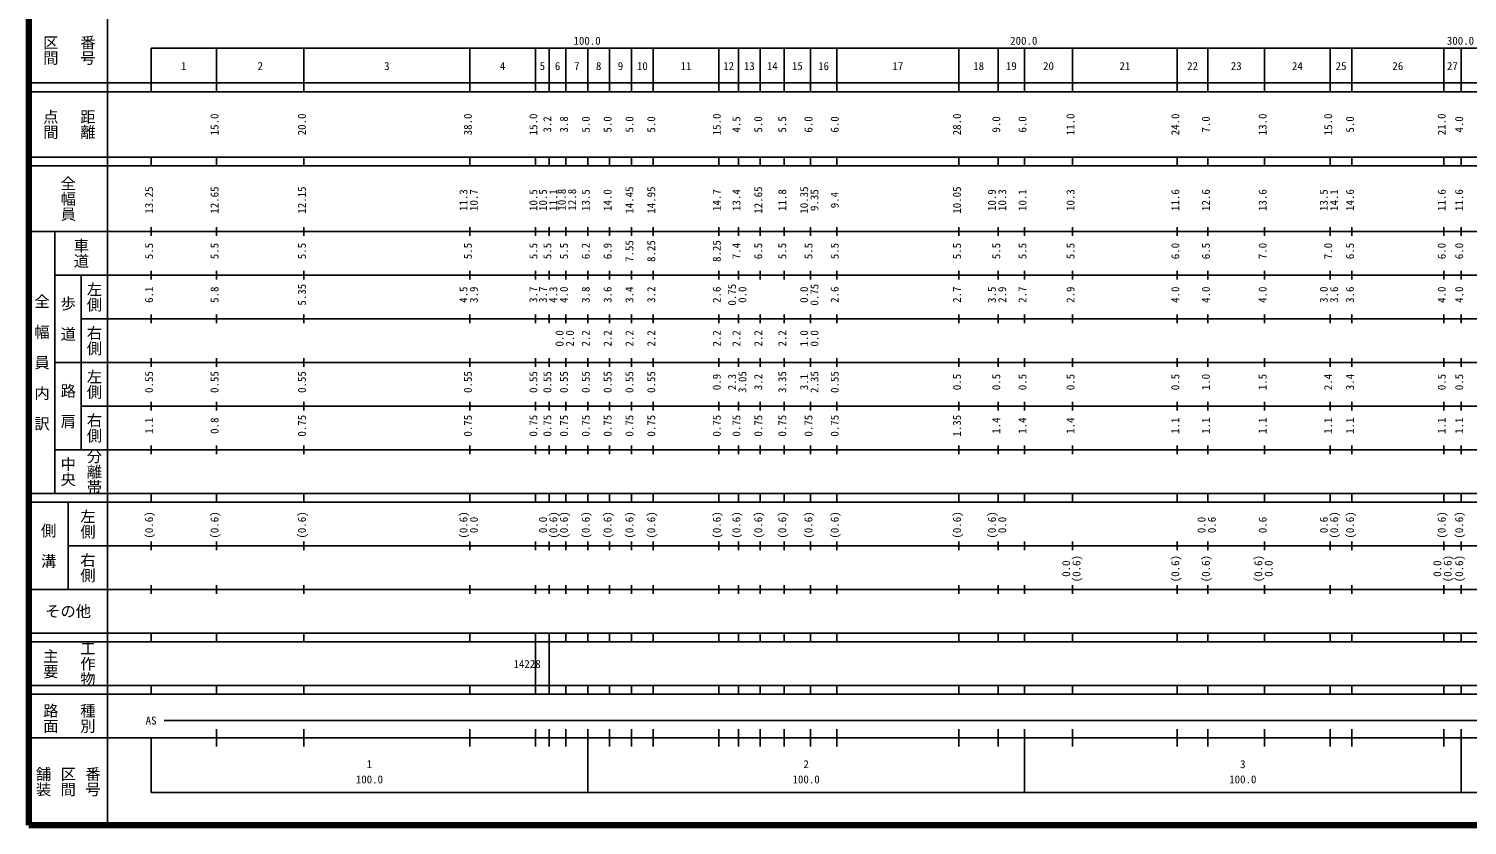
# Model space of a CAD drawing. Units: millimetres on the paper, enlarged 1000 times. Extents: x 40000 to 680000, y 20000 to 380000.
# Drawn here: x 40000 to 369390, y 20000 to 202409 of the extents above; entities that cross this region are included whole.
import ezdxf
from ezdxf.enums import TextEntityAlignment as Align

# ---------------------------------------------------------------- set-up
doc = ezdxf.new("R2010")
doc.units = ezdxf.units.MM
doc.header["$LTSCALE"] = 1000
doc.layers.add('M-TTL', color=2, linetype='Continuous', lineweight=140)
doc.layers.add('M-TTL-BAND', color=7, linetype='Continuous', lineweight=25)
doc.styles.add('@ＭＳ ゴシック', font='')
doc.styles.add('ＭＳ ゴシック', font='')
doc.styles.get('@ＭＳ ゴシック').set_extended_font_data('@MS Gothic')
doc.styles.get('ＭＳ ゴシック').set_extended_font_data('MS Gothic')

msp = doc.modelspace()

# ---------------------------------------------------------------- linework, layer by layer
at = {"layer": 'M-TTL'}
for p, q in [((40000, 380000), (40000, 20000)), ((40000, 20000), (680000, 20000))]:
    msp.add_line(p, q, dxfattribs=at)
at = {"layer": 'M-TTL-BAND'}
for p, q in [((58000, 370000), (58000, 20000)), ((68000, 198000), (579000, 198000)), ((68000, 198000), (68000, 188000)), ((83000, 188000), (83000, 198000)), ((103000, 188000), (103000, 198000)), ((141000, 188000), (141000, 198000)), ((156000, 188000), (156000, 198000)), ((159200, 188000), (159200, 198000)), ((163000, 188000), (163000, 198000)), ((168000, 188000), (168000, 198000)), ((173000, 188000), (173000, 198000)), ((178000, 188000), (178000, 198000)), ((183000, 188000), (183000, 198000)), ((198000, 188000), (198000, 198000)), ((202500, 188000), (202500, 198000)), ((207500, 188000), (207500, 198000)), ((213000, 188000), (213000, 198000)), ((219000, 188000), (219000, 198000)), ((225000, 188000), (225000, 198000)), ((253000, 188000), (253000, 198000)), ((262000, 188000), (262000, 198000)), ((268000, 188000), (268000, 198000)), ((279000, 188000), (279000, 198000)), ((303000, 188000), (303000, 198000)), ((310000, 188000), (310000, 198000)), ((323000, 188000), (323000, 198000)), ((338000, 188000), (338000, 198000)), ((343000, 188000), (343000, 198000)), ((364000, 188000), (364000, 198000)), ((368000, 188000), (368000, 198000)), ((40000, 190000), (579000, 190000)), ((40000, 188000), (579000, 188000)), ((40000, 173000), (579000, 173000)), ((68000, 171000), (68000, 173000)), ((83000, 171000), (83000, 173000)), ((103000, 171000), (103000, 173000)), ((141000, 171000), (141000, 173000)), ((156000, 171000), (156000, 173000)), ((159200, 171000), (159200, 173000)), ((163000, 171000), (163000, 173000)), ((168000, 171000), (168000, 173000)), ((173000, 171000), (173000, 173000)), ((178000, 171000), (178000, 173000)), ((183000, 171000), (183000, 173000)), ((198000, 171000), (198000, 173000)), ((202500, 171000), (202500, 173000)), ((207500, 171000), (207500, 173000)), ((213000, 171000), (213000, 173000)), ((219000, 171000), (219000, 173000)), ((225000, 171000), (225000, 173000)), ((253000, 171000), (253000, 173000)), ((262000, 171000), (262000, 173000)), ((268000, 171000), (268000, 173000)), ((279000, 171000), (279000, 173000)), ((303000, 171000), (303000, 173000)), ((310000, 171000), (310000, 173000)), ((323000, 171000), (323000, 173000)), ((338000, 171000), (338000, 173000)), ((343000, 171000), (343000, 173000)), ((364000, 171000), (364000, 173000)), ((368000, 171000), (368000, 173000)), ((40000, 171000), (579000, 171000)), ((40000, 156000), (579000, 156000)), ((46000, 96000), (46000, 156000)), ((68000, 155000), (68000, 157000)), ((83000, 155000), (83000, 157000)), ((103000, 155000), (103000, 157000)), ((141000, 155000), (141000, 157000)), ((156000, 155000), (156000, 157000)), ((159200, 155000), (159200, 157000)), ((163000, 155000), (163000, 157000)), ((168000, 155000), (168000, 157000)), ((173000, 155000), (173000, 157000)), ((178000, 155000), (178000, 157000)), ((183000, 155000), (183000, 157000)), ((198000, 155000), (198000, 157000)), ((202500, 155000), (202500, 157000)), ((207500, 155000), (207500, 157000)), ((213000, 155000), (213000, 157000)), ((219000, 155000), (219000, 157000)), ((225000, 155000), (225000, 157000)), ((253000, 155000), (253000, 157000)), ((262000, 155000), (262000, 157000)), ((268000, 155000), (268000, 157000)), ((279000, 155000), (279000, 157000)), ((303000, 155000), (303000, 157000)), ((310000, 155000), (310000, 157000)), ((323000, 155000), (323000, 157000)), ((338000, 155000), (338000, 157000)), ((343000, 155000), (343000, 157000)), ((364000, 155000), (364000, 157000)), ((368000, 155000), (368000, 157000)), ((46000, 146000), (579000, 146000)), ((52000, 146000), (52000, 106000)), ((68000, 145000), (68000, 147000)), ((83000, 145000), (83000, 147000)), ((103000, 145000), (103000, 147000)), ((141000, 145000), (141000, 147000)), ((156000, 145000), (156000, 147000)), ((159200, 145000), (159200, 147000)), ((163000, 145000), (163000, 147000)), ((168000, 145000), (168000, 147000)), ((173000, 145000), (173000, 147000)), ((178000, 145000), (178000, 147000)), ((183000, 145000), (183000, 147000)), ((198000, 145000), (198000, 147000)), ((202500, 145000), (202500, 147000)), ((207500, 145000), (207500, 147000)), ((213000, 145000), (213000, 147000)), ((219000, 145000), (219000, 147000)), ((225000, 145000), (225000, 147000)), ((253000, 145000), (253000, 147000)), ((262000, 145000), (262000, 147000)), ((268000, 145000), (268000, 147000)), ((279000, 145000), (279000, 147000)), ((303000, 145000), (303000, 147000)), ((310000, 145000), (310000, 147000)), ((323000, 145000), (323000, 147000)), ((338000, 145000), (338000, 147000)), ((343000, 145000), (343000, 147000)), ((364000, 145000), (364000, 147000)), ((368000, 145000), (368000, 147000)), ((52000, 136000), (579000, 136000)), ((68000, 135000), (68000, 137000)), ((83000, 135000), (83000, 137000)), ((103000, 135000), (103000, 137000)), ((141000, 135000), (141000, 137000)), ((156000, 135000), (156000, 137000)), ((159200, 135000), (159200, 137000)), ((163000, 135000), (163000, 137000)), ((168000, 135000), (168000, 137000)), ((173000, 135000), (173000, 137000)), ((178000, 135000), (178000, 137000)), ((183000, 135000), (183000, 137000)), ((198000, 135000), (198000, 137000)), ((202500, 135000), (202500, 137000)), ((207500, 135000), (207500, 137000)), ((213000, 135000), (213000, 137000)), ((219000, 135000), (219000, 137000)), ((225000, 135000), (225000, 137000)), ((253000, 135000), (253000, 137000)), ((262000, 135000), (262000, 137000)), ((268000, 135000), (268000, 137000)), ((279000, 135000), (279000, 137000)), ((303000, 135000), (303000, 137000)), ((310000, 135000), (310000, 137000)), ((323000, 135000), (323000, 137000)), ((338000, 135000), (338000, 137000)), ((343000, 135000), (343000, 137000)), ((364000, 135000), (364000, 137000)), ((368000, 135000), (368000, 137000)), ((46000, 126000), (579000, 126000)), ((68000, 125000), (68000, 127000)), ((83000, 125000), (83000, 127000)), ((103000, 125000), (103000, 127000)), ((141000, 125000), (141000, 127000)), ((156000, 125000), (156000, 127000)), ((159200, 125000), (159200, 127000)), ((163000, 125000), (163000, 127000)), ((168000, 125000), (168000, 127000)), ((173000, 125000), (173000, 127000)), ((178000, 125000), (178000, 127000)), ((183000, 125000), (183000, 127000)), ((198000, 125000), (198000, 127000)), ((202500, 125000), (202500, 127000)), ((207500, 125000), (207500, 127000)), ((213000, 125000), (213000, 127000)), ((219000, 125000), (219000, 127000)), ((225000, 125000), (225000, 127000)), ((253000, 125000), (253000, 127000)), ((262000, 125000), (262000, 127000)), ((268000, 125000), (268000, 127000)), ((279000, 125000), (279000, 127000)), ((303000, 125000), (303000, 127000)), ((310000, 125000), (310000, 127000)), ((323000, 125000), (323000, 127000)), ((338000, 125000), (338000, 127000)), ((343000, 125000), (343000, 127000)), ((364000, 125000), (364000, 127000)), ((368000, 125000), (368000, 127000)), ((52000, 116000), (579000, 116000)), ((68000, 115000), (68000, 117000)), ((83000, 115000), (83000, 117000)), ((103000, 115000), (103000, 117000)), ((141000, 115000), (141000, 117000)), ((156000, 115000), (156000, 117000)), ((159200, 115000), (159200, 117000)), ((163000, 115000), (163000, 117000)), ((168000, 115000), (168000, 117000)), ((173000, 115000), (173000, 117000)), ((178000, 115000), (178000, 117000)), ((183000, 115000), (183000, 117000)), ((198000, 115000), (198000, 117000)), ((202500, 115000), (202500, 117000)), ((207500, 115000), (207500, 117000)), ((213000, 115000), (213000, 117000)), ((219000, 115000), (219000, 117000)), ((225000, 115000), (225000, 117000)), ((253000, 115000), (253000, 117000)), ((262000, 115000), (262000, 117000)), ((268000, 115000), (268000, 117000)), ((279000, 115000), (279000, 117000)), ((303000, 115000), (303000, 117000)), ((310000, 115000), (310000, 117000)), ((323000, 115000), (323000, 117000)), ((338000, 115000), (338000, 117000)), ((343000, 115000), (343000, 117000)), ((364000, 115000), (364000, 117000)), ((368000, 115000), (368000, 117000)), ((46000, 106000), (579000, 106000)), ((68000, 105000), (68000, 107000)), ((83000, 105000), (83000, 107000)), ((103000, 105000), (103000, 107000)), ((141000, 105000), (141000, 107000)), ((156000, 105000), (156000, 107000)), ((159200, 105000), (159200, 107000)), ((163000, 105000), (163000, 107000)), ((168000, 105000), (168000, 107000)), ((173000, 105000), (173000, 107000)), ((178000, 105000), (178000, 107000)), ((183000, 105000), (183000, 107000)), ((198000, 105000), (198000, 107000)), ((202500, 105000), (202500, 107000)), ((207500, 105000), (207500, 107000)), ((213000, 105000), (213000, 107000)), ((219000, 105000), (219000, 107000)), ((225000, 105000), (225000, 107000)), ((253000, 105000), (253000, 107000)), ((262000, 105000), (262000, 107000)), ((268000, 105000), (268000, 107000)), ((279000, 105000), (279000, 107000)), ((303000, 105000), (303000, 107000)), ((310000, 105000), (310000, 107000)), ((323000, 105000), (323000, 107000)), ((338000, 105000), (338000, 107000)), ((343000, 105000), (343000, 107000)), ((364000, 105000), (364000, 107000)), ((368000, 105000), (368000, 107000)), ((40000, 96000), (579000, 96000)), ((68000, 94000), (68000, 96000)), ((83000, 94000), (83000, 96000)), ((103000, 94000), (103000, 96000)), ((141000, 94000), (141000, 96000)), ((156000, 94000), (156000, 96000)), ((159200, 94000), (159200, 96000)), ((163000, 94000), (163000, 96000)), ((168000, 94000), (168000, 96000)), ((173000, 94000), (173000, 96000)), ((178000, 94000), (178000, 96000)), ((183000, 94000), (183000, 96000)), ((198000, 94000), (198000, 96000)), ((202500, 94000), (202500, 96000)), ((207500, 94000), (207500, 96000)), ((213000, 94000), (213000, 96000)), ((219000, 94000), (219000, 96000)), ((225000, 94000), (225000, 96000)), ((253000, 94000), (253000, 96000)), ((262000, 94000), (262000, 96000)), ((268000, 94000), (268000, 96000)), ((279000, 94000), (279000, 96000)), ((303000, 94000), (303000, 96000)), ((310000, 94000), (310000, 96000)), ((323000, 94000), (323000, 96000)), ((338000, 94000), (338000, 96000)), ((343000, 94000), (343000, 96000)), ((364000, 94000), (364000, 96000)), ((368000, 94000), (368000, 96000)), ((40000, 94000), (579000, 94000)), ((49000, 94000), (49000, 74000)), ((49000, 84000), (579000, 84000)), ((68000, 83000), (68000, 85000)), ((83000, 83000), (83000, 85000)), ((103000, 83000), (103000, 85000)), ((141000, 83000), (141000, 85000)), ((156000, 83000), (156000, 85000)), ((159200, 83000), (159200, 85000)), ((163000, 83000), (163000, 85000)), ((168000, 83000), (168000, 85000)), ((173000, 83000), (173000, 85000)), ((178000, 83000), (178000, 85000)), ((183000, 83000), (183000, 85000)), ((198000, 83000), (198000, 85000)), ((202500, 83000), (202500, 85000)), ((207500, 83000), (207500, 85000)), ((213000, 83000), (213000, 85000)), ((219000, 83000), (219000, 85000)), ((225000, 83000), (225000, 85000)), ((253000, 83000), (253000, 85000)), ((262000, 83000), (262000, 85000)), ((268000, 83000), (268000, 85000)), ((279000, 83000), (279000, 85000)), ((303000, 83000), (303000, 85000)), ((310000, 83000), (310000, 85000)), ((323000, 83000), (323000, 85000)), ((338000, 83000), (338000, 85000)), ((343000, 83000), (343000, 85000)), ((364000, 83000), (364000, 85000)), ((368000, 83000), (368000, 85000)), ((40000, 74000), (579000, 74000)), ((68000, 73000), (68000, 75000)), ((83000, 73000), (83000, 75000)), ((103000, 73000), (103000, 75000)), ((141000, 73000), (141000, 75000)), ((156000, 73000), (156000, 75000)), ((159200, 73000), (159200, 75000)), ((163000, 73000), (163000, 75000)), ((168000, 73000), (168000, 75000)), ((173000, 73000), (173000, 75000)), ((178000, 73000), (178000, 75000)), ((183000, 73000), (183000, 75000)), ((198000, 73000), (198000, 75000)), ((202500, 73000), (202500, 75000)), ((207500, 73000), (207500, 75000)), ((213000, 73000), (213000, 75000)), ((219000, 73000), (219000, 75000)), ((225000, 73000), (225000, 75000)), ((253000, 73000), (253000, 75000)), ((262000, 73000), (262000, 75000)), ((268000, 73000), (268000, 75000)), ((279000, 73000), (279000, 75000)), ((303000, 73000), (303000, 75000)), ((310000, 73000), (310000, 75000)), ((323000, 73000), (323000, 75000)), ((338000, 73000), (338000, 75000)), ((343000, 73000), (343000, 75000)), ((364000, 73000), (364000, 75000)), ((368000, 73000), (368000, 75000)), ((40000, 64000), (579000, 64000)), ((68000, 62000), (68000, 64000)), ((83000, 62000), (83000, 64000)), ((103000, 62000), (103000, 64000)), ((141000, 62000), (141000, 64000)), ((156000, 62000), (156000, 64000)), ((159200, 62000), (159200, 64000)), ((163000, 62000), (163000, 64000)), ((168000, 62000), (168000, 64000)), ((173000, 62000), (173000, 64000)), ((178000, 62000), (178000, 64000)), ((183000, 62000), (183000, 64000)), ((198000, 62000), (198000, 64000)), ((202500, 62000), (202500, 64000)), ((207500, 62000), (207500, 64000)), ((213000, 62000), (213000, 64000)), ((219000, 62000), (219000, 64000)), ((225000, 62000), (225000, 64000)), ((253000, 62000), (253000, 64000)), ((262000, 62000), (262000, 64000)), ((268000, 62000), (268000, 64000)), ((279000, 62000), (279000, 64000)), ((303000, 62000), (303000, 64000)), ((310000, 62000), (310000, 64000)), ((323000, 62000), (323000, 64000)), ((338000, 62000), (338000, 64000)), ((343000, 62000), (343000, 64000)), ((364000, 62000), (364000, 64000)), ((368000, 62000), (368000, 64000)), ((40000, 62000), (579000, 62000)), ((156000, 52000), (156000, 62000)), ((159200, 52000), (159200, 62000)), ((40000, 52000), (579000, 52000)), ((40000, 50000), (579000, 50000)), ((68000, 50000), (68000, 52000)), ((83000, 50000), (83000, 52000)), ((103000, 50000), (103000, 52000)), ((141000, 50000), (141000, 52000)), ((156000, 50000), (156000, 52000)), ((159200, 50000), (159200, 52000)), ((163000, 50000), (163000, 52000)), ((168000, 50000), (168000, 52000)), ((173000, 50000), (173000, 52000)), ((178000, 50000), (178000, 52000)), ((183000, 50000), (183000, 52000)), ((198000, 50000), (198000, 52000)), ((202500, 50000), (202500, 52000)), ((207500, 50000), (207500, 52000)), ((213000, 50000), (213000, 52000)), ((219000, 50000), (219000, 52000)), ((225000, 50000), (225000, 52000)), ((253000, 50000), (253000, 52000)), ((262000, 50000), (262000, 52000)), ((268000, 50000), (268000, 52000)), ((279000, 50000), (279000, 52000)), ((303000, 50000), (303000, 52000)), ((310000, 50000), (310000, 52000)), ((323000, 50000), (323000, 52000)), ((338000, 50000), (338000, 52000)), ((343000, 50000), (343000, 52000)), ((364000, 50000), (364000, 52000)), ((368000, 50000), (368000, 52000)), ((71000, 44000), (560000, 44000)), ((40000, 40000), (579000, 40000)), ((68000, 40000), (68000, 27500)), ((83000, 38000), (83000, 42000)), ((103000, 38000), (103000, 42000)), ((141000, 38000), (141000, 42000)), ((156000, 38000), (156000, 42000)), ((159200, 38000), (159200, 42000)), ((163000, 38000), (163000, 42000)), ((168000, 27500), (168000, 42000)), ((173000, 38000), (173000, 42000)), ((178000, 38000), (178000, 42000)), ((183000, 38000), (183000, 42000)), ((198000, 38000), (198000, 42000)), ((202500, 38000), (202500, 42000)), ((207500, 38000), (207500, 42000)), ((213000, 38000), (213000, 42000)), ((219000, 38000), (219000, 42000)), ((225000, 38000), (225000, 42000)), ((253000, 38000), (253000, 42000)), ((262000, 38000), (262000, 42000)), ((268000, 27500), (268000, 42000)), ((279000, 38000), (279000, 42000)), ((303000, 38000), (303000, 42000)), ((310000, 38000), (310000, 42000)), ((323000, 38000), (323000, 42000)), ((338000, 38000), (338000, 42000)), ((343000, 38000), (343000, 42000)), ((364000, 38000), (364000, 42000)), ((368000, 27500), (368000, 42000)), ((68000, 27500), (579000, 27500))]:
    msp.add_line(p, q, dxfattribs=at)

# ---------------------------------------------------------------- texts
at = {"layer": 'M-TTL-BAND', "style": '@ＭＳ ゴシック'}
for s, p in [('区間', (45000, 197500)), ('番号', (53500, 197500)), ('点間', (45000, 180500)), ('距離', (53500, 180500)), ('全幅員', (49000, 163500)), ('車道', (52000, 151000)), ('左側', (55000, 141000)), ('全\u3000幅\u3000員\u3000内\u3000訳', (43000, 126000)), ('歩\u3000道', (49000, 136000)), ('右側', (55000, 131000)), ('左側', (55000, 121000)), ('路\u3000肩', (49000, 116000)), ('右側', (55000, 111000)), ('分離帯', (55000, 101000)), ('中央', (49000, 101000)), ('左側', (53500, 89000)), ('側\u3000溝', (44500, 84000)), ('右側', (53500, 79000)), ('主要', (45000, 57000)), ('工作物', (53500, 57000)), ('路面', (45000, 44500)), ('種別', (53500, 44500)), ('舗装', (43333, 30000)), ('区間', (49000, 30000)), ('番号', (54667, 30000))]:
    msp.add_text(s, height=2566, rotation=270, dxfattribs=at).set_placement(p, align=Align.MIDDLE_CENTER)
at = {"layer": 'M-TTL-BAND', "style": 'ＭＳ ゴシック'}
for s, p in [('100.0', (167844, 198195)), ('200.0', (267844, 198195)), ('300.0', (367844, 198195)), ('1', (75500, 192405)), ('2', (93000, 192405)), ('3', (122000, 192405)), ('4', (148500, 192405)), ('5', (157600, 192405)), ('6', (161100, 192405)), ('7', (165500, 192405)), ('8', (170500, 192405)), ('9', (175500, 192405)), ('10', (180500, 192405)), ('11', (190500, 192405)), ('12', (200250, 192405)), ('13', (205000, 192405)), ('14', (210250, 192405)), ('15', (216000, 192405)), ('16', (222000, 192405)), ('17', (239000, 192405)), ('18', (257500, 192405)), ('19', (265000, 192405)), ('20', (273500, 192405)), ('21', (291000, 192405)), ('22', (306500, 192405)), ('23', (316500, 192405)), ('24', (330500, 192405)), ('25', (340500, 192405)), ('26', (353500, 192405)), ('27', (366000, 192405)), ('AS', (68000, 42500)), ('1', (118000, 32523)), ('2', (218000, 32523)), ('3', (318000, 32523)), ('100.0', (118000, 29033)), ('100.0', (218000, 29033)), ('100.0', (318000, 29033))]:
    msp.add_text(s, height=1833, dxfattribs=at).set_placement(p, align=Align.BOTTOM_CENTER)
for s, p in [('15.0', (84000, 180500)), ('20.0', (104000, 180500)), ('38.0', (142000, 180500)), ('15.0', (157000, 180500)), ('3.2', (160200, 180500)), ('3.8', (164000, 180500)), ('5.0', (169000, 180500)), ('5.0', (174000, 180500)), ('5.0', (179000, 180500)), ('5.0', (184000, 180500)), ('15.0', (199000, 180500)), ('4.5', (203500, 180500)), ('5.0', (208500, 180500)), ('5.5', (214000, 180500)), ('6.0', (220000, 180500)), ('6.0', (226000, 180500)), ('28.0', (254000, 180500)), ('9.0', (263000, 180500)), ('6.0', (269000, 180500)), ('11.0', (280000, 180500)), ('24.0', (304000, 180500)), ('7.0', (311000, 180500)), ('13.0', (324000, 180500)), ('15.0', (339000, 180500)), ('5.0', (344000, 180500)), ('21.0', (365000, 180500)), ('4.0', (369000, 180500)), ('13.25', (69000, 163174)), ('12.65', (84000, 163174)), ('12.15', (104000, 163174)), ('11.3', (141000, 163174)), ('10.7', (143370, 163174)), ('10.5', (157000, 163174)), ('10.5', (159200, 163174)), ('11.1', (161570, 163174)), ('10.8', (163514, 163260)), ('12.8', (165884, 163260)), ('13.5', (169000, 163174)), ('14.0', (174000, 163174)), ('14.45', (179000, 163174)), ('14.95', (184000, 163174)), ('14.7', (199000, 163174)), ('13.4', (203500, 163174)), ('12.65', (208500, 163174)), ('11.8', (214000, 163174)), ('10.35', (219000, 163174)), ('9.35', (221370, 163174)), ('9.4', (226000, 163174)), ('10.05', (254000, 163174)), ('10.9', (262000, 163174)), ('10.3', (264370, 163174)), ('10.1', (269000, 163174)), ('10.3', (280000, 163174)), ('11.6', (304000, 163174)), ('12.6', (311000, 163174)), ('13.6', (324000, 163174)), ('13.5', (338000, 163174)), ('14.1', (340370, 163174)), ('14.6', (344000, 163174)), ('11.6', (365000, 163174)), ('11.6', (369000, 163174)), ('5.5', (69000, 151500)), ('5.5', (84000, 151500)), ('5.5', (104000, 151500)), ('5.5', (142000, 151500)), ('5.5', (157000, 151500)), ('5.5', (160200, 151500)), ('5.5', (164000, 151500)), ('6.2', (169000, 151500)), ('6.9', (174000, 151500)), ('7.55', (179000, 151500)), ('8.25', (184000, 151500)), ('8.25', (199000, 151500)), ('7.4', (203500, 151500)), ('6.5', (208500, 151500)), ('5.5', (214000, 151500)), ('5.5', (220000, 151500)), ('5.5', (226000, 151500)), ('5.5', (254000, 151500)), ('5.5', (263000, 151500)), ('5.5', (269000, 151500)), ('5.5', (280000, 151500)), ('6.0', (304000, 151500)), ('6.5', (311000, 151500)), ('7.0', (324000, 151500)), ('7.0', (339000, 151500)), ('6.5', (344000, 151500)), ('6.0', (365000, 151500)), ('6.0', (369000, 151500)), ('6.1', (69000, 141500)), ('5.8', (84000, 141500)), ('5.35', (104000, 141500)), ('4.5', (141000, 141500)), ('3.9', (143370, 141500)), ('3.7', (157000, 141500)), ('3.7', (159200, 141500)), ('4.3', (161570, 141500)), ('4.0', (164000, 141500)), ('3.8', (169000, 141500)), ('3.6', (174000, 141500)), ('3.4', (179000, 141500)), ('3.2', (184000, 141500)), ('2.6', (199000, 141500)), ('0.75', (202500, 141500)), ('0.0', (204870, 141500)), ('0.0', (219000, 141500)), ('0.75', (221370, 141500)), ('2.6', (226000, 141500)), ('2.7', (254000, 141500)), ('3.5', (262000, 141500)), ('2.9', (264370, 141500)), ('2.7', (269000, 141500)), ('2.9', (280000, 141500)), ('4.0', (304000, 141500)), ('4.0', (311000, 141500)), ('4.0', (324000, 141500)), ('3.0', (338000, 141500)), ('3.6', (340370, 141500)), ('3.6', (344000, 141500)), ('4.0', (365000, 141500)), ('4.0', (369000, 141500)), ('0.0', (163000, 131500)), ('2.0', (165370, 131500)), ('2.2', (169000, 131500)), ('2.2', (174000, 131500)), ('2.2', (179000, 131500)), ('2.2', (184000, 131500)), ('2.2', (199000, 131500)), ('2.2', (203500, 131500)), ('2.2', (208500, 131500)), ('2.2', (214000, 131500)), ('1.0', (219000, 131500)), ('0.0', (221370, 131500)), ('0.55', (69000, 121500)), ('0.55', (84000, 121500)), ('0.55', (104000, 121500)), ('0.55', (142000, 121500)), ('0.55', (157000, 121500)), ('0.55', (160200, 121500)), ('0.55', (164000, 121500)), ('0.55', (169000, 121500)), ('0.55', (174000, 121500)), ('0.55', (179000, 121500)), ('0.55', (184000, 121500)), ('0.9', (199000, 121500)), ('2.3', (202500, 121500)), ('3.05', (204870, 121500)), ('3.2', (208500, 121500)), ('3.35', (214000, 121500)), ('3.1', (219000, 121500)), ('2.35', (221370, 121500)), ('0.55', (226000, 121500)), ('0.5', (254000, 121500)), ('0.5', (263000, 121500)), ('0.5', (269000, 121500)), ('0.5', (280000, 121500)), ('0.5', (304000, 121500)), ('1.0', (311000, 121500)), ('1.5', (324000, 121500)), ('2.4', (339000, 121500)), ('3.4', (344000, 121500)), ('0.5', (365000, 121500)), ('0.5', (369000, 121500)), ('1.1', (69000, 111500)), ('0.8', (84000, 111500)), ('0.75', (104000, 111500)), ('0.75', (142000, 111500)), ('0.75', (157000, 111500)), ('0.75', (160200, 111500)), ('0.75', (164000, 111500)), ('0.75', (169000, 111500)), ('0.75', (174000, 111500)), ('0.75', (179000, 111500)), ('0.75', (184000, 111500)), ('0.75', (199000, 111500)), ('0.75', (203500, 111500)), ('0.75', (208500, 111500)), ('0.75', (214000, 111500)), ('0.75', (220000, 111500)), ('0.75', (226000, 111500)), ('1.35', (254000, 111500)), ('1.4', (263000, 111500)), ('1.4', (269000, 111500)), ('1.4', (280000, 111500)), ('1.1', (304000, 111500)), ('1.1', (311000, 111500)), ('1.1', (324000, 111500)), ('1.1', (339000, 111500)), ('1.1', (344000, 111500)), ('1.1', (365000, 111500)), ('1.1', (369000, 111500)), ('(0.6)', (69000, 88764)), ('(0.6)', (84000, 88764)), ('(0.6)', (104000, 88764)), ('(0.6)', (141000, 88764)), ('0.0', (143370, 88764)), ('0.0', (159200, 88764)), ('(0.6)', (161570, 88764)), ('(0.6)', (164000, 88764)), ('(0.6)', (169000, 88764)), ('(0.6)', (174000, 88764)), ('(0.6)', (179000, 88764)), ('(0.6)', (184000, 88764)), ('(0.6)', (199000, 88764)), ('(0.6)', (203500, 88764)), ('(0.6)', (208500, 88764)), ('(0.6)', (214000, 88764)), ('(0.6)', (220000, 88764)), ('(0.6)', (226000, 88764)), ('(0.6)', (254000, 88764)), ('(0.6)', (262000, 88764)), ('0.0', (264370, 88764)), ('0.0', (310000, 88764)), ('0.6', (312370, 88764)), ('0.6', (324000, 88764)), ('0.6', (338000, 88764)), ('(0.6)', (340370, 88764)), ('(0.6)', (344000, 88764)), ('(0.6)', (365000, 88764)), ('(0.6)', (369000, 88764)), ('0.0', (279000, 78764)), ('(0.6)', (281370, 78764)), ('(0.6)', (304000, 78764)), ('(0.6)', (311000, 78764)), ('(0.6)', (323000, 78764)), ('0.0', (325370, 78764)), ('0.0', (364000, 78764)), ('(0.6)', (366370, 78764)), ('(0.6)', (369000, 78764))]:
    msp.add_text(s, height=1833, rotation=90, dxfattribs=at).set_placement(p, align=Align.BOTTOM_CENTER)
msp.add_text('その他', height=2566, dxfattribs=at).set_placement((49000, 69000), align=Align.MIDDLE_CENTER)
msp.add_text('14228', height=1833, dxfattribs=at).set_placement((150994, 55460), align=Align.BOTTOM_LEFT)

doc.saveas('drawing.dxf')
